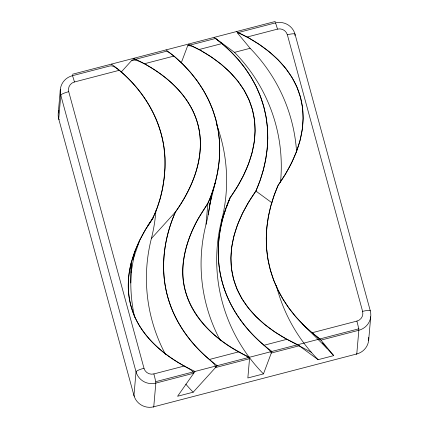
<?xml version="1.0" encoding="UTF-8"?>
<svg xmlns="http://www.w3.org/2000/svg" width="429" height="429" viewBox="0 0 429 429"><rect width="100%" height="100%" fill="white"/><g stroke="black" fill="none" stroke-linecap="round" stroke-linejoin="round"><path stroke-width="0.64" d="M130.797 282.99L131.253 262.602L134.851 251.367L139.763 240.111L145.903 228.893L153.201 217.787L157.068 208.097L160.221 198.23L162.623 188.229L164.227 178.142L165.009 168.029L164.945 157.942L164.017 147.941A117.321 115.321 5 0 0 156.07 118.999C148 100.059 134.958 83.526 119.262 70.302C116.699 68.458 113.202 65.219 110.151 65.894L72.228 75.761A16.168 15.894 5 0 0 60.789 95.195L58.714 118.897L133.955 395.495A16.168 2.799 -15.2 0 0 134.492 396.155M58.274 112.956L60.35 89.253M220.442 340.739A166.661 163.819 5 0 1 206.043 224.303L207.856 203.566L211.931 193.291L215.208 182.824L217.626 172.217L219.149 161.524L219.739 150.81L219.375 140.149L218.034 129.606L215.733 119.241L212.468 109.132L208.269 99.33L203.169 89.902L197.217 80.893L190.46 72.356L182.969 64.323L174.812 56.826L166.055 49.898M294.927 35.553L295.045 34.234A16.168 15.894 5 0 0 275.246 22.93L237.307 32.786L250.134 48.284A166.661 163.819 5 0 1 296.611 152.402M368.65 340.476L370.726 316.774M208.21 214.532L211.931 193.291L209.781 204.504L215.208 182.824M134.851 251.367L131.086 272.619L131.253 262.602C125.617 283.607 127.949 306.789 139.307 325.531C152.166 346.541 173.048 361.132 195.002 371.455L177.568 396.257L193.184 392.192L217.24 365.669C193.929 348.584 175.214 324.453 167.562 296.321C159.942 268.393 163.83 238.267 175.44 212.001C193.366 186.953 206.049 154.869 197.753 123.922C189.114 92.809 161.824 71.353 133.633 58.333M133.103 259.298L139.763 240.111M181.328 62.661L187.693 45.715C191.581 45.201 195.533 48 199.061 49.539C218.581 60.296 236.62 75.225 246.916 95.356A78.571 77.231 5 0 1 254.89 124.292C256.601 150.933 245.173 176.448 230.094 197.774C220.533 219.594 216.082 243.897 219.278 267.621A117.321 115.321 5 0 0 227.22 296.568C235.29 315.508 248.337 332.041 264.033 345.265L269.594 350.386L271.3 353.029L299.158 345.795L286.931 339.301C267.406 328.539 249.372 313.615 239.076 293.479A78.571 77.231 5 0 1 231.102 264.548C229.392 237.907 240.819 212.393 255.898 191.061C265.46 169.246 269.911 144.943 266.715 121.219A117.321 115.321 5 0 0 258.767 92.273C250.697 73.332 237.655 56.8 221.959 43.576L218.634 40.862M121.101 72.163L131.917 60.232L165.926 51.378C168.404 51.282 171.611 54.403 173.922 56.076C189.618 69.3 202.66 85.832 210.73 104.773A117.321 115.321 5 0 1 218.677 133.719C221.38 153.968 218.581 174.694 211.728 193.876C208.253 205.722 199.421 214.741 194.417 225.885C189.307 236.545 185.467 247.806 183.682 259.518C176.158 304.097 211.481 340.921 249.662 357.228L247.844 377.97L263.46 373.906A166.661 163.819 5 0 1 221.659 220.238L225.879 209.009M226.405 207.604L227.987 203.394M228.164 202.922L230.094 197.774L237.393 186.669L243.533 175.456L248.439 164.194L252.043 152.96L254.274 141.822L255.094 130.856L254.477 120.12L252.413 109.695L248.906 99.646L243.988 90.036L237.704 80.915L230.11 72.335L221.278 64.334L211.299 56.95L200.268 50.204L188.293 44.112M263.46 373.906L271.895 351.442C248.589 334.357 229.869 310.226 222.222 282.1C214.602 254.166 218.484 224.045 230.094 197.774M184.234 366.028L153.866 373.932A8.038 7.899 5 0 1 143.994 368.275L68.726 91.677A8.087 1.4 -15.2 0 0 60.789 95.195L136.031 371.793A16.168 15.894 5 0 0 155.829 383.097L193.752 373.225C192.439 369.76 187.301 368.168 184.234 366.028C164.715 355.266 146.675 340.342 136.379 320.206A78.571 77.231 5 0 1 128.405 291.27C126.952 268.945 134.867 247.136 146.284 228.271C159.577 210.189 164.151 187.087 165.079 165.036C165.985 124.903 143.549 87.087 111.395 64.119M236.331 31.612L248.305 37.704L259.336 44.45L269.315 51.834L278.148 59.835L285.741 68.415L292.031 77.536L296.948 87.146L300.45 97.195L302.515 107.62L303.131 118.35L302.311 129.322L300.08 140.46L296.482 151.694L291.57 162.956L285.43 174.169L278.131 185.274L274.061 195.544L270.785 206.017L268.366 216.624L266.843 227.316L266.253 238.031L266.618 248.691L267.953 259.234L270.259 269.594L273.525 279.708L277.724 289.511L282.824 298.938L288.776 307.947L295.533 316.484L303.019 324.517L311.181 332.008L319.937 338.942L333.735 355.62L318.12 359.684L297.699 344.728L285.725 338.637L274.694 331.89L264.714 324.506L255.882 316.505L248.289 307.925L241.999 298.804L237.081 289.189L233.58 279.14L231.515 268.72L230.899 257.985L231.719 247.013L233.95 235.875L237.548 224.646L242.46 213.385L248.6 202.172L255.898 191.061L259.974 180.791L263.245 170.324L265.664 159.711L267.187 149.019L267.776 138.31L267.412 127.649L266.077 117.101L263.771 106.741L260.505 96.632L256.306 86.83L251.206 77.402L245.254 68.393L238.503 59.851L231.011 51.823L222.849 44.326L214.092 37.398M131.917 60.232C136.068 59.261 140.599 62.039 144.401 63.76C163.926 74.523 181.96 89.447 192.256 109.583A78.571 77.231 5 0 1 200.23 138.519C201.941 165.16 190.514 190.674 175.44 212.001C165.873 233.821 161.422 258.119 164.618 281.848A117.321 115.321 5 0 0 172.565 310.789C180.636 329.729 193.677 346.262 209.373 359.486C211.567 361.706 215.766 364.409 215.54 367.54L249.528 358.714L246.916 356.44L238.894 351.801C219.369 341.044 201.335 326.115 191.039 305.984A78.571 77.231 5 0 1 183.06 277.048C181.354 250.407 192.782 224.893 207.856 203.566M147.753 225.541L151.019 220.887M151.383 220.372L153.201 217.787M165.471 354.381A166.661 163.819 5 0 1 151.383 238.529L175.44 212.001M72.356 74.281L275.375 21.45M187.693 45.715L215.551 38.465L234.518 52.349A166.661 163.819 5 0 1 280.486 182.389M68.753 91.672A8.038 7.899 5 0 1 74.453 81.987L119.262 70.302M144.401 63.76L173.922 56.076M199.061 49.539L221.959 43.576M237.323 32.674L241.184 34.095L247.099 37.033L277.466 29.134A8.038 7.899 5 0 1 287.339 34.792A8.087 1.4 -15.2 0 1 295.045 34.234L370.286 310.832A16.168 15.894 5 0 1 358.848 330.266L356.772 353.968L153.754 406.799A16.168 1.014 75.4 0 1 153.373 406.821M234.518 52.349L250.134 48.284M209.373 359.486L238.894 351.801M264.033 345.265L286.931 339.301M247.099 37.033C266.623 47.796 284.658 62.72 294.954 82.856A78.571 77.231 5 0 1 302.928 111.792C304.638 138.433 293.211 163.948 278.131 185.274C268.57 207.094 264.119 231.392 267.315 255.121A117.321 115.321 5 0 0 275.262 284.068C283.333 303.003 296.375 319.541 312.071 332.759L356.885 321.101A8.038 7.899 5 0 0 362.58 311.39M155.958 381.612L358.976 328.78M298.498 345.447L311.277 352.252M215.54 38.454L218.49 40.744M255.898 191.061L272.066 202.901M312.071 332.759L320.919 340.133L358.848 330.266A8.087 0.504 75.4 0 0 356.885 321.101M303.019 324.517L326.893 348.192M287.366 34.787L362.607 311.384A8.087 1.4 -15.2 0 1 370.286 310.832M333.735 355.62A166.661 163.819 5 0 1 322.399 342.776M318.12 359.684A166.661 163.819 5 0 1 276.34 285.542M143.967 368.28A8.087 1.4 -15.2 0 0 136.031 371.793L133.955 395.495A16.168 15.894 5 0 0 153.754 406.799L155.829 383.097A8.087 0.504 75.4 0 0 153.866 373.932M59.331 119.589A16.168 2.799 -15.2 0 1 58.714 118.897A16.168 15.894 5 0 1 58.811 110.339M356.392 353.989A16.168 1.014 75.4 0 0 356.772 353.968A16.168 15.894 5 0 0 368.709 337.403M134.626 317.235A166.661 163.819 5 0 1 131.312 269.417M155.909 210.848A166.661 163.819 5 0 1 151.383 238.529M193.184 392.192A166.661 163.819 5 0 1 185.789 384.121M209.813 204.242A166.661 163.819 5 0 1 206.043 224.303M216.463 124.142A166.661 163.819 5 0 1 221.659 220.238M72.228 75.761A8.087 0.504 75.4 0 1 74.448 81.966M275.246 22.93A8.087 0.504 75.4 0 1 277.466 29.134"/></g></svg>
